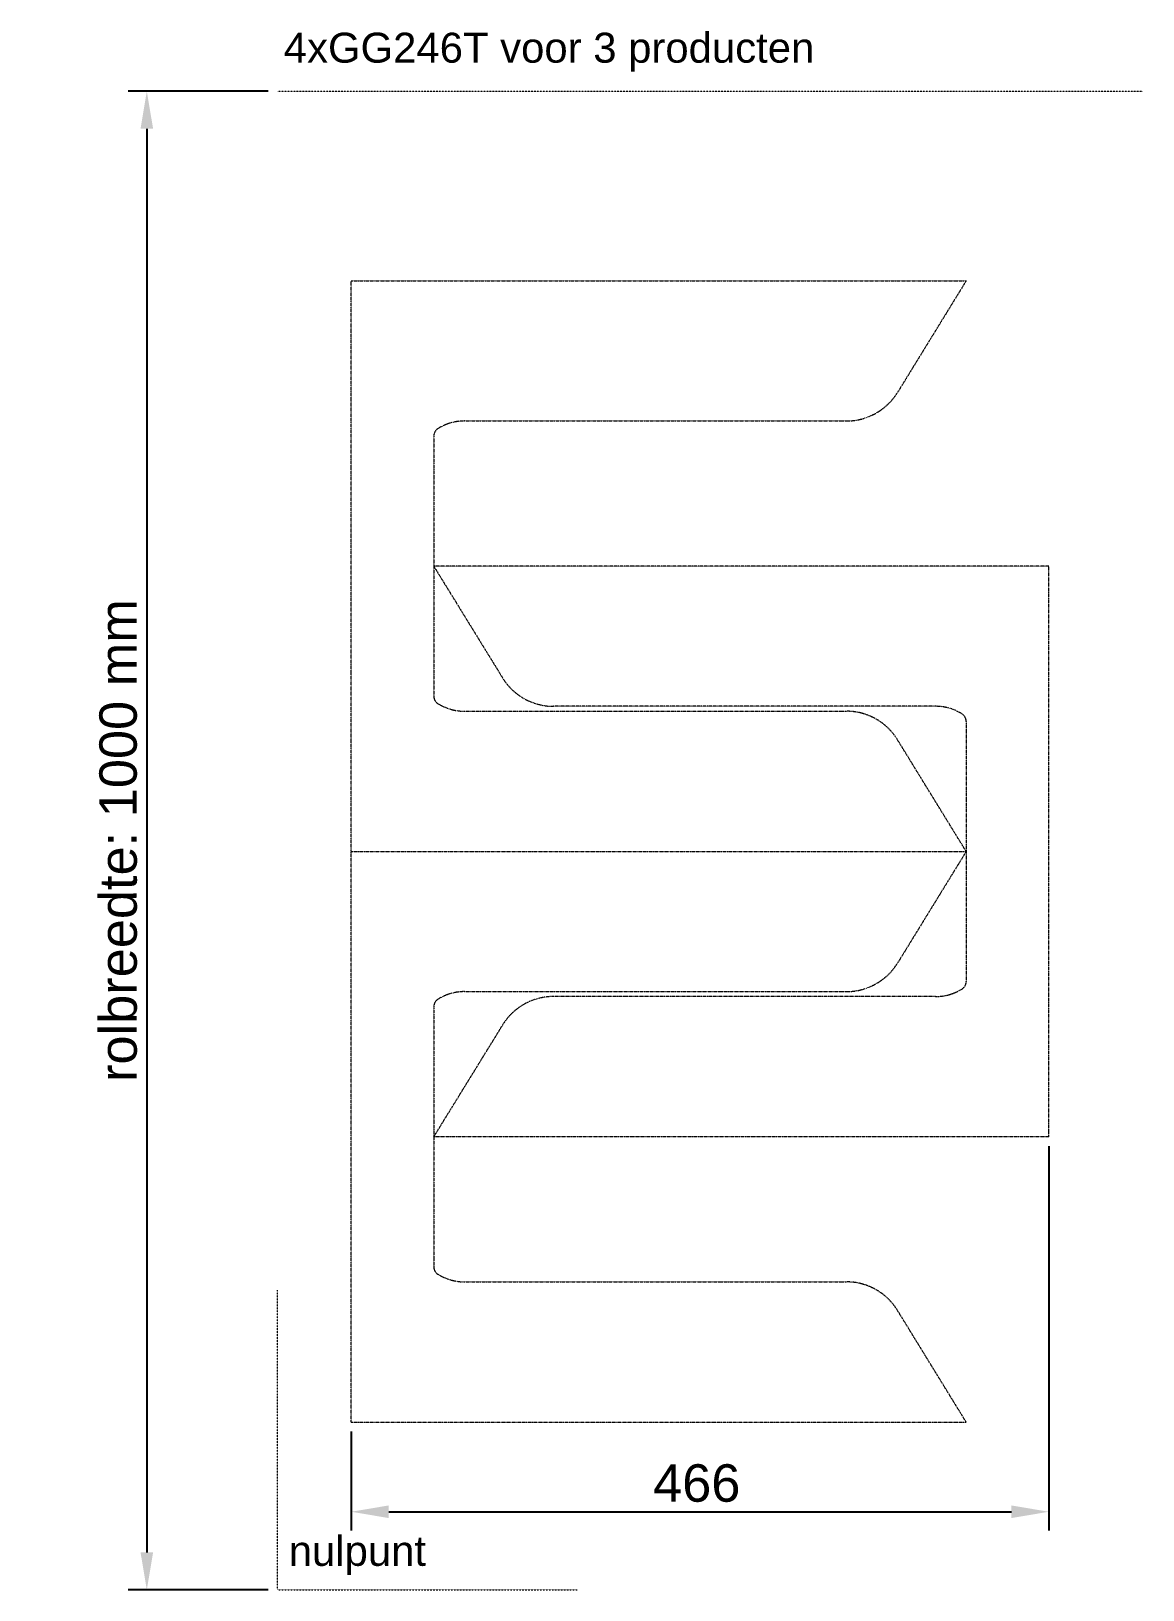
# Model space of a CAD drawing. Header units: millimetres. Extents: x -164 to 577, y 0 to 1040.
import ezdxf

# ---------------------------------------------------------------- set-up
doc = ezdxf.new("R2010")
doc.units = ezdxf.units.MM
doc.linetypes.add('HIDDEN', pattern=[0.2, 0.1, -0.1])
doc.linetypes.add('PHANTOM', pattern=[0.8, 0.45, -0.05, 0.1, -0.05, 0.1, -0.05])
doc.layers.get('Defpoints').update_dxf_attribs({"lineweight": 13})
for name, color, linetype, lineweight in [('deel 1', 1, 'PHANTOM', 13), ('deel 2', 2, 'PHANTOM', 13), ('deel 3', 3, 'PHANTOM', 13), ('dim', 5, 'Continuous', 13), ('hulp', 254, 'HIDDEN', 13)]:
    doc.layers.add(name, color=color, linetype=linetype, lineweight=lineweight)
doc.styles.get("Standard").update_dxf_attribs({"font": 'arial.ttf'})
doc.dimstyles.new('ISO-25 groot', dxfattribs={"dimscale": 10, "dimtxt": 2.5, "dimasz": 2.5, "dimexe": 1.25, "dimexo": 0.625, "dimtad": 1, "dimdec": 0, "dimtxsty": 'Standard', "dimcen": 2.5, "dimadec": 0, "dimazin": 0, "dimtfac": 1, "dimtdec": 0, "dimtmove": 0, "dimatfit": 3, "dimfxl": 1, "dimarcsym": 0})

# ---------------------------------------------------------------- blocks, each defined once
blk = doc.blocks.new('*D4')
at = {"layer": 'Defpoints', "color": 0, "transparency": 16777216}
for p in [(0, 1000), (-87.2, 0), (0, 0)]:
    blk.add_point(p, dxfattribs=at)
at = {"layer": 'dim', "color": 0, "lineweight": -2, "transparency": 16777216}
for p, q in [((-6.2, 1000), (-99.7, 1000)), ((-87.2, 975), (-87.2, 25)), ((-6.2, 0), (-99.7, 0))]:
    blk.add_line(p, q, dxfattribs=at)
at = {"layer": 'dim', "color": 0, "transparency": 16777216}
for points in [[(-91.4, 975), (-83, 975), (-87.2, 1000)], [(-91.4, 25), (-83, 25), (-87.2, 0)]]:
    blk.add_solid(points, dxfattribs=at)
at = {"layer": 'dim', "color": 0, "transparency": 16777216, "insert": (-106.2, 500), "char_height": 25, "attachment_point": 5, "rotation": 90}
blk.add_mtext('rolbreedte: 1000 mm', dxfattribs=at)
blk = doc.blocks.new('*D9')
at = {"layer": 'Defpoints', "color": 0, "transparency": 16777216}
for p in [(514.8, 302.3), (49.2, 111.9), (514.8, 52.1)]:
    blk.add_point(p, dxfattribs=at)
at = {"layer": 'dim', "color": 0, "lineweight": -2, "transparency": 16777216}
for p, q in [((514.8, 296.1), (514.8, 39.6)), ((49.2, 105.7), (49.2, 39.6)), ((74.2, 52.1), (489.8, 52.1))]:
    blk.add_line(p, q, dxfattribs=at)
at = {"layer": 'dim', "color": 0, "transparency": 16777216}
for points in [[(74.2, 56.3), (74.2, 47.9), (49.2, 52.1)], [(489.8, 56.3), (489.8, 47.9), (514.8, 52.1)]]:
    blk.add_solid(points, dxfattribs=at)
at = {"layer": 'dim', "color": 0, "transparency": 16777216, "insert": (279.8, 71.1), "char_height": 25, "attachment_point": 5}
blk.add_mtext('466', dxfattribs=at)

msp = doc.modelspace()

# ---------------------------------------------------------------- linework, layer by layer
at = {"layer": 'deel 1'}
for p, q in [((49.2, 111.9), (49.2, 492.7)), ((49.2, 492.7), (459.6, 492.7)), ((459.6, 492.7), (413.8, 418.2)), ((124.9, 399.2), (379.7, 399.2)), ((104.3, 389), (104.3, 215.6)), ((124.9, 205.5), (379.7, 205.5)), ((459.6, 111.9), (413.8, 186.4)), ((49.2, 111.9), (459.6, 111.9))]:
    msp.add_line(p, q, dxfattribs=at)
for centre, radius, start, end in [((379.7, 439.2), 40, 270, 328.4), ((124.9, 365.6), 33.6, 90, 121.7831), ((110.3, 389), 6, 121.7831, 180), ((110.3, 215.6), 6, 180, 238.2169), ((124.9, 239.1), 33.6, 238.2169, 270), ((379.7, 165.5), 40, 31.6, 90)]:
    msp.add_arc(centre, radius, start, end, dxfattribs=at)
at = {"layer": 'deel 2'}
for p, q in [((514.8, 683.1), (104.3, 683.1)), ((104.3, 683.1), (150.2, 608.6)), ((514.8, 302.3), (514.8, 683.1)), ((439.1, 589.6), (184.2, 589.6)), ((459.6, 579.4), (459.6, 406)), ((439.1, 395.9), (184.2, 395.9)), ((104.3, 302.3), (150.2, 376.8)), ((514.8, 302.3), (104.3, 302.3))]:
    msp.add_line(p, q, dxfattribs=at)
for centre, radius, start, end in [((184.2, 629.6), 40, 211.6, 270), ((439.1, 556), 33.6, 58.2169, 90), ((453.6, 579.4), 6, 0, 58.2169), ((453.6, 406), 6, 301.7831, 0), ((184.2, 355.9), 40, 90, 148.4), ((439.1, 429.5), 33.6, 270, 301.7831)]:
    msp.add_arc(centre, radius, start, end, dxfattribs=at)
at = {"layer": 'deel 3'}
for p, q in [((49.2, 492.7), (49.2, 873.5)), ((49.2, 873.5), (459.6, 873.5)), ((459.6, 873.5), (413.8, 799)), ((104.3, 769.8), (104.3, 596.4)), ((124.9, 780), (379.7, 780)), ((124.9, 586.3), (379.7, 586.3)), ((459.6, 492.7), (413.8, 567.2))]:
    msp.add_line(p, q, dxfattribs=at)
for centre, radius, start, end in [((379.7, 820), 40, 270, 328.4), ((110.3, 769.8), 6, 121.7831, 180), ((124.9, 746.4), 33.6, 90, 121.7831), ((110.3, 596.4), 6, 180, 238.2169), ((124.9, 619.9), 33.6, 238.2169, 270), ((379.7, 546.3), 40, 31.6, 90)]:
    msp.add_arc(centre, radius, start, end, dxfattribs=at)
at = {"layer": 'hulp'}
for p, q in [((0, 1000), (577.5, 1000)), ((0, 0), (0, 200)), ((0, 0), (200, 0))]:
    msp.add_line(p, q, dxfattribs=at)

# ---------------------------------------------------------------- texts
at = {"layer": 'dim'}
msp.add_text('nulpunt', height=20, dxfattribs=at).set_placement((7.5, 16))
at = {"layer": 'dim', "insert": (4.2, 1039.1), "char_height": 20, "attachment_point": 1}
msp.add_mtext_dynamic_manual_height_columns('4xGG246T voor 3 producten', width=591.173, gutter_width=100, heights=[0], dxfattribs=at)

# ---------------------------------------------------------------- dimensions: what is measured, and where the dimension line sits
at = {"layer": 'dim'}
dim = msp.add_linear_dim(base=(-87.2, 0), p1=(0, 1000), p2=(0, 0), angle=90, text='rolbreedte: <> mm', dimstyle='ISO-25 groot', dxfattribs=at)
dim.commit()
dim.dimension.update_dxf_attribs({"geometry": '*D4', "text_midpoint": (-106.2, 500)})
dim = msp.add_linear_dim(base=(514.8, 52.1), p1=(49.2, 111.9), p2=(514.8, 302.3), dimstyle='ISO-25 groot', dxfattribs=at)
dim.commit()
dim.dimension.update_dxf_attribs({"geometry": '*D9', "text_midpoint": (279.8, 52.1), "dimtype": 160})

doc.saveas('drawing.dxf')
